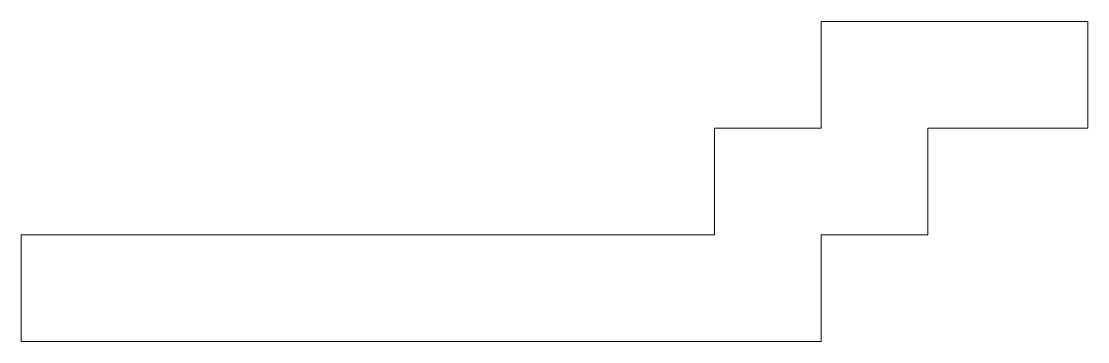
# Model space of a CAD drawing. Header units: millimetres. Extents: x 0 to 200, y 20 to 80.
import ezdxf

# ---------------------------------------------------------------- set-up
doc = ezdxf.new("R2010")
doc.units = ezdxf.units.MM
doc.layers.add('noname', color=1, linetype='CONTINUOUS', lineweight=0)

msp = doc.modelspace()

# ---------------------------------------------------------------- linework, layer by layer
at = {"layer": 'noname'}
for p, q in [((200, 80), (150, 80)), ((150, 80), (150, 60)), ((200, 60), (200, 80)), ((150, 60), (130, 60)), ((130, 60), (130, 40)), ((170, 40), (170, 60)), ((170, 60), (200, 60)), ((130, 40), (0, 40)), ((0, 40), (0, 20)), ((150, 20), (150, 40)), ((150, 40), (170, 40)), ((0, 20), (150, 20))]:
    msp.add_line(p, q, dxfattribs=at)

doc.saveas('drawing.dxf')
